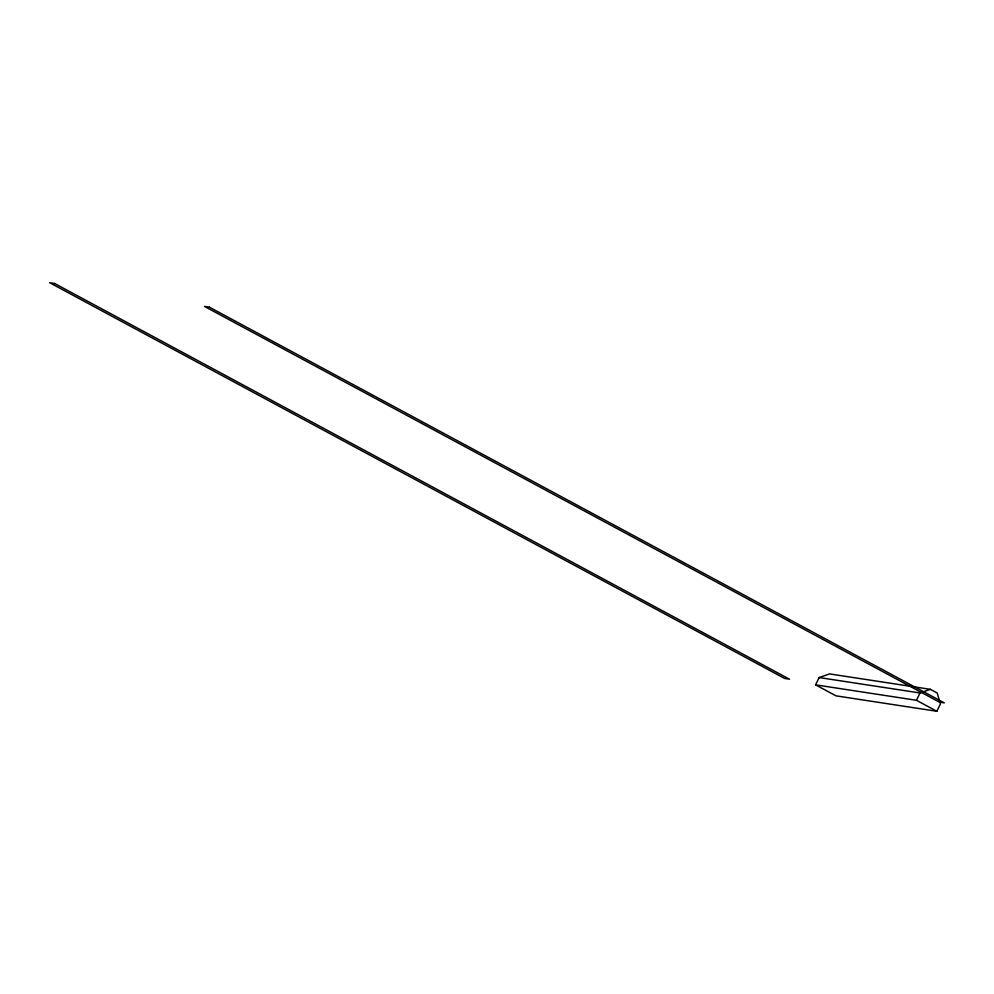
<?xml version="1.0" encoding="UTF-8"?>
<svg xmlns="http://www.w3.org/2000/svg" width="994" height="994" viewBox="0 0 994 994"><rect width="100%" height="100%" fill="white"/><g stroke="black" fill="none" stroke-linecap="round" stroke-linejoin="round"><path stroke-width="1.49" d="M815.565 684.841L819.143 677.548L829.53 673.907L930.384 689.339L937.193 693.004L940.423 703.976L936.845 711.269L835.979 695.837L815.565 684.841L916.431 700.285L936.845 711.269M916.431 700.285L920.009 692.98L930.384 689.339M819.143 677.548L920.009 692.98M54.608 283.476L49.7 282.731L784.614 678.442L789.509 679.2L54.608 283.476M209.386 307.171L204.491 306.413L939.392 702.137L944.3 702.882L209.386 307.171"/></g></svg>
